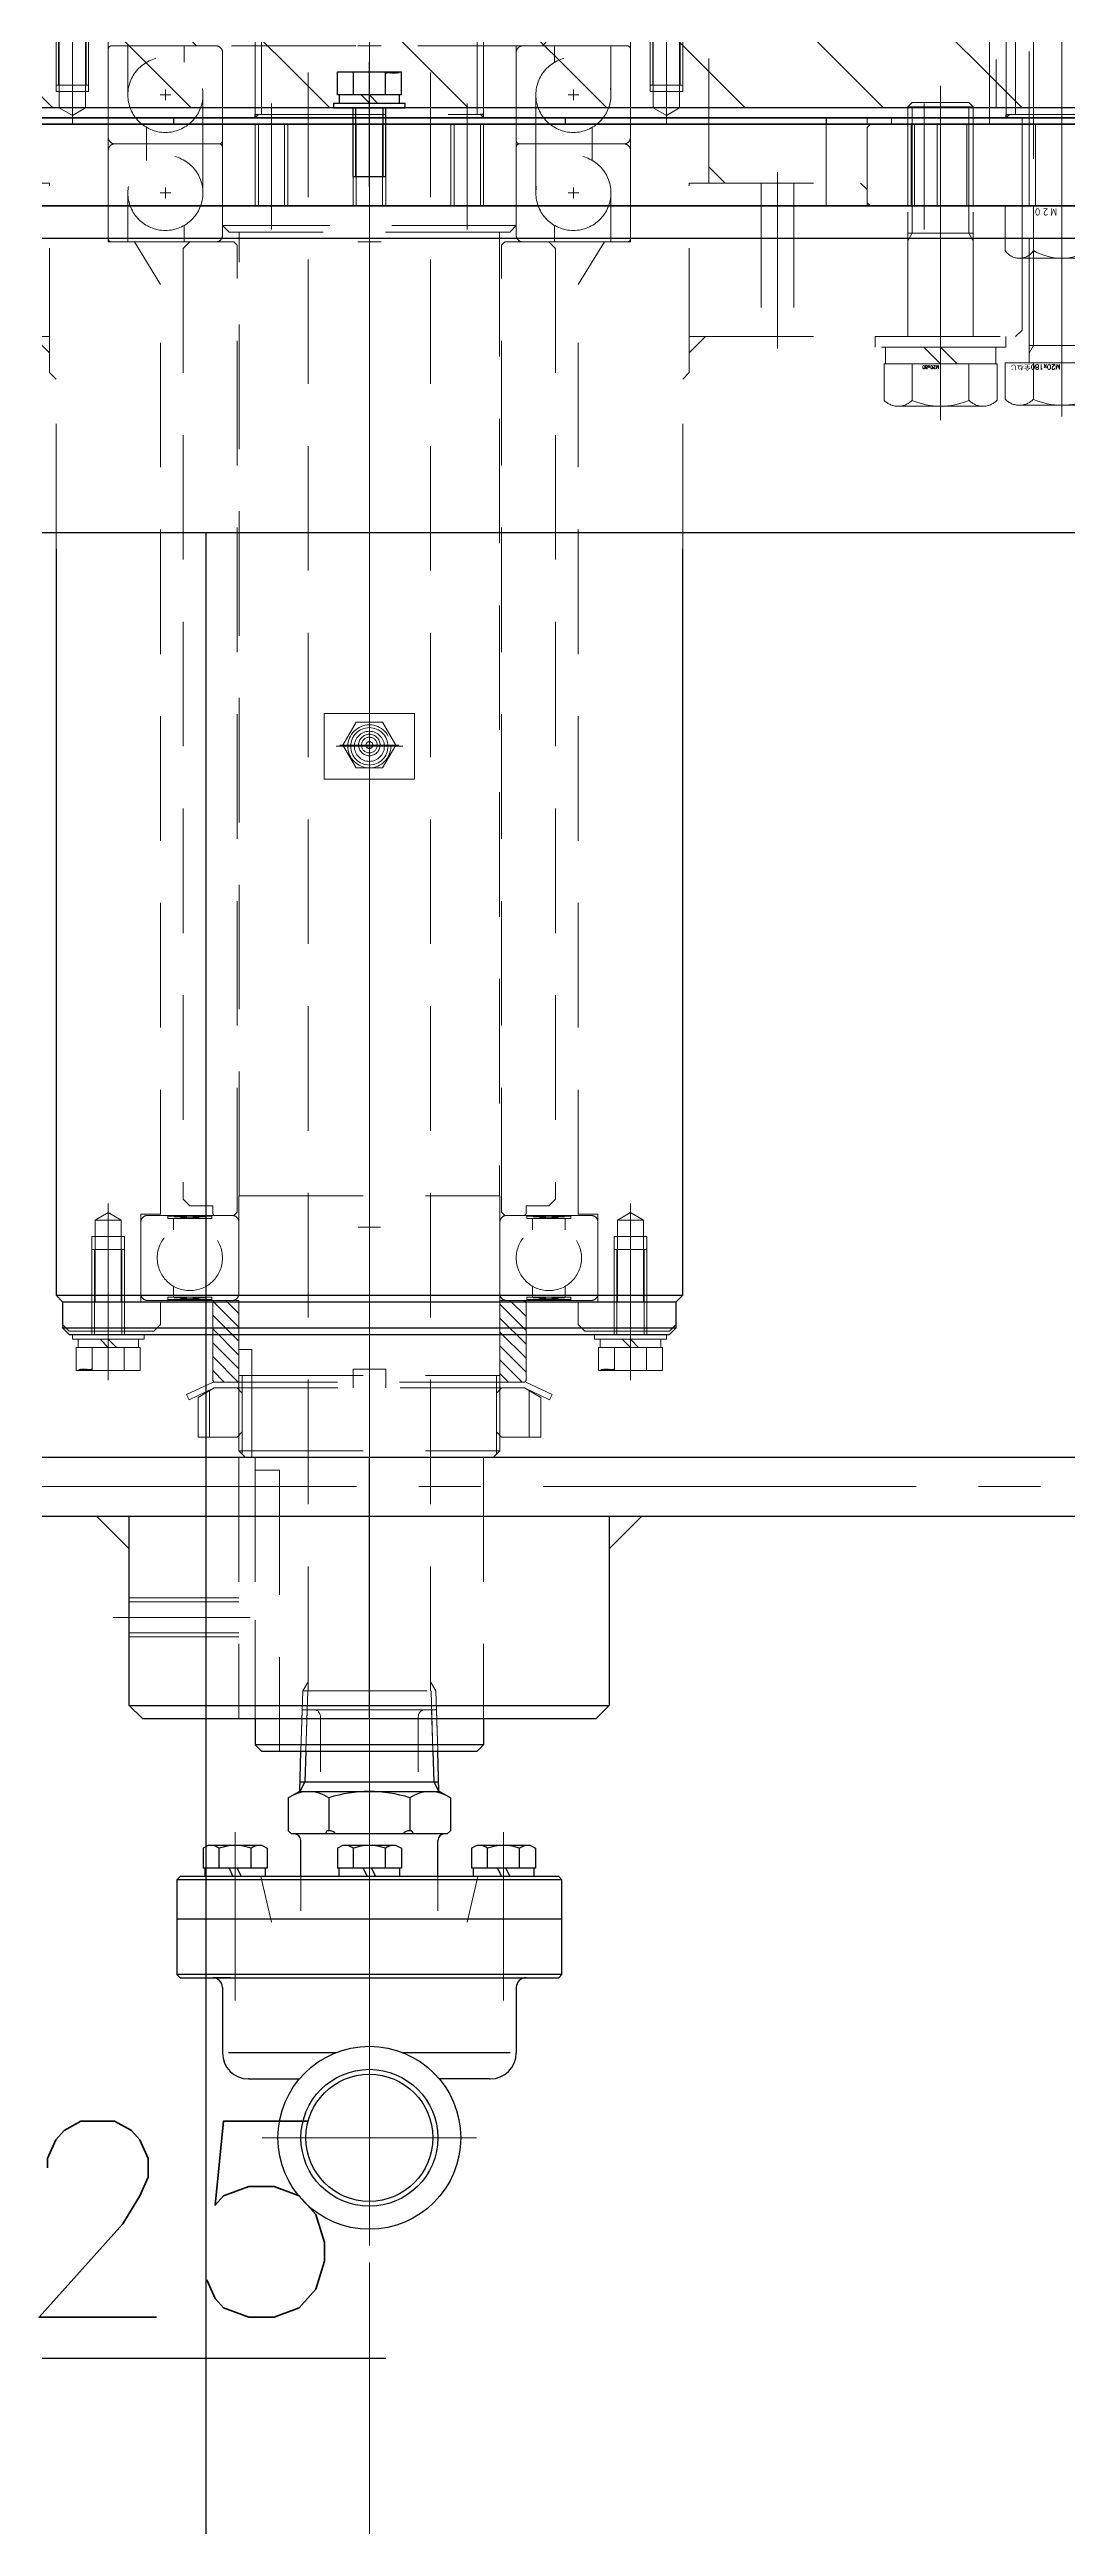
# Model space of a CAD drawing. Header units: millimetres. Extents: x -16130 to 36813, y -8099 to 27484.
# Drawn here: x 28512 to 28824, y 1598 to 2356 of the extents above; entities that cross this region are included whole.
import ezdxf

# ---------------------------------------------------------------- set-up
doc = ezdxf.new("R2010")
doc.units = ezdxf.units.MM
doc.header["$LTSCALE"] = 6
doc.header["$PDMODE"] = 99
doc.header["$PDSIZE"] = 1
for name, pattern in [('CENTER2', [28.575, 19.05, -3.175, 3.175, -3.175]), ('HIDDEN', [9.525, 6.35, -3.175]), ('PHANTOM2', [31.75, 15.875, -3.175, 3.175, -3.175, 3.175, -3.175])]:
    doc.linetypes.add(name, pattern=pattern)
for name, color, linetype, lineweight in [('04_HIDDEN', 2, 'HIDDEN', 13), ('05_CENTER', 4, 'CENTER2', 13), ('06_PHANTOM', 2, 'PHANTOM2', 13)]:
    doc.layers.add(name, color=color, linetype=linetype, lineweight=lineweight)
doc.layers.add('10_DRAFT', color=8, linetype='Continuous', lineweight=0, plot=False)
doc.styles.add('KANJI0', font='txt.shx', dxfattribs={"width": 0.9, "height": 30, "bigfont": 'bigfont'})
doc.styles.add('KSS_TXT', font='txt.shx', dxfattribs={"bigfont": 'extfont2.shx'})
doc.styles.add('KSS_TXT_L', font='txt.shx', dxfattribs={"height": 3, "bigfont": 'extfont2.shx'})
doc.dimstyles.new('KSS_DIM', dxfattribs={"dimtxt": 3, "dimasz": 2.5, "dimexe": 1.25, "dimexo": 0.625, "dimtad": 1, "dimdsep": 46, "dimtxsty": 'KSS_TXT', "dimblk": 'OPEN30', "dimcen": 0, "dimazin": 2, "dimtfac": 0.75, "dimtmove": 0, "dimatfit": 3, "dimldrblk": 'OPEN30', "dimfxl": 1, "dimtolj": 1, "dimarcsym": 0})

# ---------------------------------------------------------------- blocks, each defined once
blk = doc.blocks.new('A$C036E680E_1_1')
at = {"color": 0}
for p, q in [((600, -5), (-600, -5)), ((-50, -834), (-50, -95))]:
    blk.add_line(p, q, dxfattribs=at)
blk.add_lwpolyline([(-600, -95), (600, -95), (600, 5), (-600, 5)], close=True, dxfattribs=at)
at = {"layer": '05_CENTER'}
blk.add_line((0, 2633.05), (0, -973.82), dxfattribs=at)
blk = doc.blocks.new('A$C77635E53_1_1_1')
at = {"color": 0}
blk.add_lwpolyline([(5, -680), (5, 680), (-20, 680), (-20, -680)], close=True, dxfattribs=at)
at = {"layer": '04_HIDDEN'}
for p, q in [((5, 204.13), (-20, 204.13)), ((5, 202.13), (-20, 202.13)), ((5, 185), (-20, 185)), ((5, 183), (-20, 183)), ((-20, 167), (5, 167)), ((-20, 165), (5, 165)), ((-20, 153.5), (-19, 152.5)), ((-19, 152.5), (4, 152.5)), ((5, 153.5), (4, 152.5))]:
    blk.add_line(p, q, dxfattribs=at)
at = {"layer": '04_HIDDEN', "color": 252}
for p, q in [((-20, 175), (5, 175)), ((-20, 174), (5, 174)), ((-20, 166), (5, 166)), ((-20, 165), (5, 165)), ((-20, 140), (5, 140)), ((-20, 35), (5, 35)), ((-20, 34), (5, 34)), ((-20, 26), (5, 26)), ((-20, 25), (5, 25)), ((-20, -25), (5, -25)), ((-20, -26), (5, -26)), ((-20, -34), (5, -34)), ((-20, -35), (5, -35))]:
    blk.add_line(p, q, dxfattribs=at)
at = {"layer": '04_HIDDEN', "color": 9}
for p, q in [((-20, 5), (5, 5)), ((-20, 4), (5, 4)), ((-20, -4), (5, -4)), ((-20, -5), (5, -5))]:
    blk.add_line(p, q, dxfattribs=at)
at = {"layer": '05_CENTER'}
for p, q in [((-31.8, 212.13), (16.1, 212.13)), ((-31.8, 175), (16.1, 175))]:
    blk.add_line(p, q, dxfattribs=at)
at = {"layer": '05_CENTER', "color": 252}
for p, q in [((-26.4, 170), (12.23, 170)), ((-26.4, 30), (12.23, 30)), ((-26.4, -30), (12.23, -30))]:
    blk.add_line(p, q, dxfattribs=at)
at = {"layer": '05_CENTER', "color": 9}
blk.add_line((-26.4, 0), (12.23, 0), dxfattribs=at)
at = {"layer": '10_DRAFT'}
for p, q in [((5, 200), (-20, 200)), ((-20, 0), (5, 0))]:
    blk.add_line(p, q, dxfattribs=at)
blk = doc.blocks.new('A$C3EB06615_1_1')
h = blk.add_hatch()
h.set_pattern_fill('_USER', color=3, scale=30, angle=225, pattern_type=0)
h.set_pattern_definition([(225, (2335.178, -12804.288), (21.213203, -21.213203), [])])
h.paths.add_polyline_path([(-3, 603), (-75, 603), (-75, -603), (-3, -603)])
at = {"color": 0}
blk.add_lwpolyline([(-3, 655), (-3, -655), (0, -655), (0, 655)], close=True, dxfattribs=at)
at = {"color": 3}
for points in [[(-1, 195.13), (-1, 196.13), (-1, 196.13), (0, 195.13)], [(-1, 35), (-1, 34), (-1, 34), (0, 35)], [(-1, -35), (-1, -34), (-1, -34), (0, -35)]]:
    blk.add_lwpolyline(points, close=True, dxfattribs=at)
at = {"layer": '04_HIDDEN'}
for p, q in [((-1, 226.33), (-1, 197.93)), ((-75, 192), (-3, 192)), ((-3, 190), (-75, 190))]:
    blk.add_line(p, q, dxfattribs=at)
at = {"layer": '04_HIDDEN', "color": 254}
blk.add_line((-1, -33), (-1, 33), dxfattribs=at)
at = {"layer": '04_HIDDEN'}
blk.add_lwpolyline([(-83, 195.13), (-83, 197.93), (-1, 197.93), (-1, 195.13)], close=True, dxfattribs=at)
at = {"layer": '04_HIDDEN', "color": 254}
for points in [[(-83, 35), (-83, 33), (-1, 33), (-1, 35)], [(-83, -35), (-83, -33), (-1, -33), (-1, -35)]]:
    blk.add_lwpolyline(points, close=True, dxfattribs=at)
at = {"layer": '05_CENTER'}
blk.add_line((-8.81, 0), (5.89, 0), dxfattribs=at)
at = {"layer": '06_PHANTOM'}
blk.add_line((0, 190), (-3, 190), dxfattribs=at)
at = {"layer": '10_DRAFT'}
for p, q in [((-83, 212.13), (0, 212.13)), ((-83, 0), (0, 0)), ((-80, 0), (0, 0))]:
    blk.add_line(p, q, dxfattribs=at)
blk = doc.blocks.new('A$C5A4A6E18_1_1')
at = {"color": 252}
for p, q in [((-2, 140), (0, 140)), ((-2, 60), (0, 60)), ((-2, -60), (0, -60))]:
    blk.add_line(p, q, dxfattribs=at)
at = {"color": 0}
blk.add_lwpolyline([(0, -680), (0, 680), (-2, 680), (-2, -680)], close=True, dxfattribs=at)
at = {"layer": '04_HIDDEN'}
for p, q in [((-2, 190), (0, 190)), ((-2, 160), (0, 160)), ((-2, 152.5), (0, 152.5))]:
    blk.add_line(p, q, dxfattribs=at)
at = {"layer": '05_CENTER'}
blk.add_line((-5.6, 175), (3.61, 175), dxfattribs=at)
at = {"layer": '10_DRAFT'}
for p, q in [((-2, 200), (0, 200)), ((-2, 0), (0, 0))]:
    blk.add_line(p, q, dxfattribs=at)
blk = doc.blocks.new('A$C0CC8275E_1_1')
at = {"color": 0, "linetype": 'CENTER2'}
blk.add_line((0, 16.42), (0, -185.12), dxfattribs=at)
at = {"color": 0}
for p, q in [((-17.3, 11.2), (-17.3, 0)), ((13, 13), (-13, 13)), ((-8.7, 0), (-8.7, 11.2)), ((8.7, 0), (8.7, 11.2)), ((17.3, 0), (17.3, 11.2)), ((17.3, 0), (-17.3, 0)), ((-10, 0), (-10, -178.65)), ((10, 0), (10, -178.65)), ((-8.65, -5.32), (-10, -2.98)), ((10, -5.32), (-10, -5.32)), ((-8.65, -5.32), (-8.65, -180)), ((8.65, -5.32), (10, -2.98)), ((8.65, -5.32), (8.65, -180)), ((-10, -178.65), (-8.65, -180)), ((10, -178.65), (-10, -178.65)), ((8.65, -180), (-8.65, -180)), ((8.65, -180), (10, -178.65))]:
    blk.add_line(p, q, dxfattribs=at)
for centre, radius, start, end in [((-13, 7), 6, 44.6, 135.4), ((0, -8.9), 21.9, 66.6, 113.4), ((13, 7), 6, 44.6, 135.4)]:
    blk.add_arc(centre, radius, start, end, dxfattribs=at)
at = {"layer": '10_DRAFT', "style": 'KSS_TXT'}
blk.add_text('M20x180全ねじ', height=1.5, dxfattribs=at).set_placement((0.41, 0.54))
blk = doc.blocks.new('M20Nu_1_1')
at = {"color": 0}
for p, q in [((-12.97, 16), (12.97, 16)), ((-17.3, 0), (-17.3, 13.68)), ((-8.65, 13.68), (-8.65, 0)), ((8.65, 0), (8.65, 13.68)), ((17.3, 13.68), (17.3, 0)), ((-17.3, 0), (17.3, 0))]:
    blk.add_line(p, q, dxfattribs=at)
at = {"color": 0, "linetype": 'CENTER2'}
blk.add_line((0, 0), (0, 16), dxfattribs=at)
at = {"color": 0}
for centre, radius, start, end in [((-12.97, 10.81), 5.19, 33.626, 146.374), ((0, -1.3), 17.3, 60, 120), ((12.97, 10.81), 5.19, 33.626, 146.374)]:
    blk.add_arc(centre, radius, start, end, dxfattribs=at)
at = {"layer": '10_DRAFT', "style": 'KANJI0', "width": 0.82}
blk.add_text('Ｍ２０', height=2.143, dxfattribs=at).set_placement((1.26, 0.52))
blk = doc.blocks.new('A$C7AFA21F4_1_1_1_1')
at = {"color": 0}
for p, q in [((-9.81, 11), (9.81, 11)), ((-9.81, 4), (-9.81, 11)), ((-4.91, 4), (-4.91, 11)), ((4.91, 4), (4.91, 11)), ((9.81, 4), (9.81, 11)), ((-11, 1.5), (11, 1.5)), ((-11, 1.5), (-11, 0)), ((-11, 0), (11, 0)), ((9.81, 4), (-9.81, 4)), ((-9.25, 4), (-9.25, 1.5)), ((0, 1.5), (-2.5, 4)), ((0, 4), (2.5, 1.5)), ((9.25, 1.5), (9.25, 4)), ((11, 0), (11, 1.5))]:
    blk.add_line(p, q, dxfattribs=at)
at = {"color": 0, "linetype": 'CENTER2'}
blk.add_line((0, -24), (0, 14), dxfattribs=at)
at = {"color": 0, "linetype": 'HIDDEN'}
for p, q in [((-5, -21), (-5, 0)), ((-4.19, -21), (-4.19, 0)), ((4.19, -21), (4.19, 0)), ((5, -21), (5, 0)), ((-5, -21), (5, -21))]:
    blk.add_line(p, q, dxfattribs=at)
at = {"layer": '10_DRAFT', "style": 'KSS_TXT_L'}
blk.add_text('BT-M10x25L,SW,PW', height=0.3, dxfattribs=at).set_placement((5.1, 10.66))
blk = doc.blocks.new('A$C110E0945_1_1')
at = {"rotation": 270}
for name, p in [('A$C3EB06615_1_1', (650, 32)), ('A$C77635E53_1_1_1', (650, 10)), ('A$C5A4A6E18_1_1', (650, 30))]:
    blk.add_blockref(name, p, dxfattribs=at)
blk.add_blockref('A$C7AFA21F4_1_1_1_1', (650, 35))
at = {"layer": '04_HIDDEN', "rotation": 180}
for name, p in [('A$C0CC8275E_1_1', (862.13, -43)), ('M20Nu_1_1', (862.13, 5))]:
    blk.add_blockref(name, p, dxfattribs=at)
blk = doc.blocks.new('A$C7E374867_2_1_1')
at = {"color": 0}
for p, q in [((-9.81, 11), (9.81, 11)), ((-9.81, 4), (-9.81, 11)), ((-4.91, 4), (-4.91, 11)), ((4.91, 4), (4.91, 11)), ((9.81, 4), (9.81, 11)), ((-11, 1.5), (11, 1.5)), ((-11, 1.5), (-11, 0)), ((-11, 0), (11, 0)), ((9.81, 4), (-9.81, 4)), ((-9.25, 4), (-9.25, 1.5)), ((0, 1.5), (-2.5, 4)), ((0, 4), (2.5, 1.5)), ((9.25, 1.5), (9.25, 4)), ((11, 0), (11, 1.5))]:
    blk.add_line(p, q, dxfattribs=at)
at = {"color": 0, "linetype": 'CENTER2'}
blk.add_line((0, -29), (0, 14), dxfattribs=at)
at = {"color": 0, "linetype": 'HIDDEN'}
for p, q in [((-5, -26), (-5, 0)), ((-4.19, -26), (-4.19, 0)), ((4.19, -26), (4.19, 0)), ((5, -26), (5, 0)), ((-5, -26), (5, -26))]:
    blk.add_line(p, q, dxfattribs=at)
at = {"layer": '10_DRAFT', "style": 'KSS_TXT_L'}
blk.add_text('BT-M10x30L,SW,PW', height=0.3, dxfattribs=at).set_placement((5.05, 10.66))
blk = doc.blocks.new('7018a_1_1')
at = {"color": 0}
for p, q in [((5.04, 68.25), (0, 68.25)), ((15, 74), (30, 74)), ((24.96, 56.75), (30, 56.75)), ((15, 51), (0, 51)), ((15, -51), (0, -51)), ((24.96, -56.75), (30, -56.75)), ((5.04, -68.25), (0, -68.25)), ((15, -74), (30, -74))]:
    blk.add_line(p, q, dxfattribs=at)
for points in [[(2, 80), (29, 80, -0.414214), (30, 79), (30, 47, -0.414214), (28, 45), (1, 45, -0.414214), (0, 46), (0, 78, -0.414214)], [(2, -80), (29, -80, 0.414214), (30, -79), (30, -47, 0.414214), (28, -45), (1, -45, 0.414214), (0, -46), (0, -78, 0.414214)]]:
    blk.add_lwpolyline(points, format="xyb", close=True, dxfattribs=at)
for centre in [(15, 62.5), (15, -62.5)]:
    blk.add_circle(centre, 11.5, dxfattribs=at)
at = {"layer": '10_DRAFT'}
for p, q in [((16.64, 62.5), (13.36, 62.5)), ((15, 60.86), (15, 64.14)), ((0, 0), (30, 0)), ((16.64, -62.5), (13.36, -62.5)), ((15, -60.86), (15, -64.14))]:
    blk.add_line(p, q, dxfattribs=at)
blk = doc.blocks.new('A$C12A12AF7_1_1')
at = {"color": 4, "xscale": -1}
blk.add_blockref('7018a_1_1', (30, 0), dxfattribs=at)
at = {"color": 4}
blk.add_blockref('7018a_1_1', (30, 0), dxfattribs=at)
blk = doc.blocks.new('A$C3D81658F_1_1_1_1')
at = {"color": 0}
for p, q in [((-9.81, 11), (9.81, 11)), ((-9.81, 4), (-9.81, 11)), ((-4.91, 4), (-4.91, 11)), ((4.91, 4), (4.91, 11)), ((9.81, 4), (9.81, 11)), ((-11, 1.5), (11, 1.5)), ((-11, 1.5), (-11, 0)), ((-11, 0), (11, 0)), ((9.81, 4), (-9.81, 4)), ((-9.25, 4), (-9.25, 1.5)), ((0, 1.5), (-2.5, 4)), ((0, 4), (2.5, 1.5)), ((9.25, 1.5), (9.25, 4)), ((11, 0), (11, 1.5))]:
    blk.add_line(p, q, dxfattribs=at)
at = {"color": 0, "linetype": 'CENTER2'}
blk.add_line((0, -39), (0, 14), dxfattribs=at)
at = {"color": 0, "linetype": 'HIDDEN'}
for p, q in [((-5, -36), (-5, 0)), ((5, -36), (5, 0)), ((-5, -4), (5, -4)), ((-4.19, -36), (-4.19, -4)), ((4.19, -36), (4.19, -4)), ((-5, -36), (5, -36))]:
    blk.add_line(p, q, dxfattribs=at)
at = {"layer": '10_DRAFT', "style": 'KSS_TXT_L'}
blk.add_text('BT-M10x40L,SW,PW', height=0.3, dxfattribs=at).set_placement((5.14, 10.66))
blk = doc.blocks.new('A$C71222655_1_1')
at = {"color": 0}
for points in [[(-64, 0), (-94, 0), (-94, -7), (-92, -9), (-66, -9), (-64, -7)], [(64, 0), (94, 0), (94, -7), (92, -9), (66, -9), (64, -7)]]:
    blk.add_lwpolyline(points, close=True, dxfattribs=at)
at = {"layer": '05_CENTER'}
for p, q in [((-80, 2.64), (-80, -11.82)), ((80, 2.64), (80, -11.82))]:
    blk.add_line(p, q, dxfattribs=at)
at = {"layer": '10_DRAFT'}
blk.add_line((0, 0), (0, -9), dxfattribs=at)
blk = doc.blocks.new('A$C68BE44D0_1_1')
h = blk.add_hatch()
h.set_pattern_fill('_USER', color=3, scale=3, angle=135, pattern_type=0)
h.set_pattern_definition([(135, (-393.7238, 3262.0248), (-2.1213203, -2.1213203), [])])
h.paths.add_polyline_path([(-40, 0), (-47.5, 0), (-48, -0.5), (-48, -24.5), (-47.5, -25), (-40, -25)])
h = blk.add_hatch()
h.set_pattern_fill('_USER', color=3, scale=3, angle=135, pattern_type=0)
h.set_pattern_definition([(135, (-421.2238, 3262.0248), (-2.1213203, -2.1213203), [])])
h.paths.add_polyline_path([(48, -0.5), (47.5, 0), (40, 0), (40, -25), (47.5, -25), (48, -24.5)])
at = {"color": 0}
for points in [[(-40, 0), (-47.5, 0), (-48, -0.5), (-48, -24.5), (-47.5, -25), (-40, -25)], [(40, 0), (47.5, 0), (48, -0.5), (48, -24.5), (47.5, -25), (40, -25)]]:
    blk.add_lwpolyline(points, close=True, dxfattribs=at)
at = {"layer": '10_DRAFT'}
blk.add_line((0, 0), (0, -25), dxfattribs=at)
blk = doc.blocks.new('AN16b_1_1')
at = {"color": 0}
for p, q in [((-2.89, 52.5), (-15, 52.5)), ((-15, 52.5), (-15, 40.5)), ((-0.87, 49), (-15, 49)), ((0, 47.5), (-2.89, 52.5)), ((0, 40.5), (0, 47.5)), ((-15, 40.5), (-13.42, 38.92)), ((-14.5, 40), (-0.5, 40)), ((-13.42, 38.92), (-1.58, 38.92)), ((0, 40.5), (-1.58, 38.92)), ((-15, -40.5), (-13.42, -38.92)), ((-15, -52.5), (-15, -40.5)), ((-14.5, -40), (-0.5, -40)), ((-13.42, -38.92), (-1.58, -38.92)), ((0, -40.5), (-1.58, -38.92)), ((0, -40.5), (0, -47.5)), ((-0.87, -49), (-15, -49)), ((-2.89, -52.5), (-15, -52.5)), ((0, -47.5), (-2.89, -52.5))]:
    blk.add_line(p, q, dxfattribs=at)
at = {"layer": '10_DRAFT'}
blk.add_line((-15, 0), (0, 0), dxfattribs=at)
blk = doc.blocks.new('AW16c_1_1')
at = {"color": 0}
for p, q in [((-56, -3.78), (-47.9, 0)), ((-47.9, 0), (47.9, 0)), ((-40, 0), (-40, -1.8)), ((-5, 4), (5, 4)), ((-5, 0), (-5, 4)), ((5, 0), (5, 4)), ((40, 0), (40, -1.8)), ((56, -3.78), (47.9, 0)), ((-55.24, -5.41), (-56, -3.78)), ((-55.24, -5.41), (-47.5, -1.8)), ((47.5, -1.8), (-47.5, -1.8)), ((55.24, -5.41), (47.5, -1.8)), ((55.24, -5.41), (56, -3.78))]:
    blk.add_line(p, q, dxfattribs=at)
at = {"layer": '04_HIDDEN', "color": 0}
for p, q in [((-5, -1.8), (-5, 0)), ((5, -1.8), (5, 0))]:
    blk.add_line(p, q, dxfattribs=at)
at = {"layer": '10_DRAFT'}
blk.add_line((0, 0), (0, -1.8), dxfattribs=at)
blk = doc.blocks.new('6216ZZa_1_1')
at = {"color": 0}
for p, q in [((-26, 61.76), (-26, 48.24)), ((-25.03, 61.76), (-26, 61.76)), ((-25.76, 61.76), (-25.76, 48.24)), ((-25.03, 61.76), (-25.76, 48.24)), ((-25.76, 61.76), (-25.03, 48.24)), ((-25.03, 61.76), (-25.03, 48.24)), ((-0.97, 61.76), (0, 61.76)), ((-0.97, 61.76), (-0.97, 48.24)), ((-0.97, 61.76), (-0.24, 48.24)), ((-0.24, 61.76), (-0.97, 48.24)), ((-0.24, 61.76), (-0.24, 48.24)), ((0, 61.76), (0, 48.24)), ((-21.66, 60), (-25.03, 60)), ((-4.34, 60), (-0.97, 60)), ((-25.03, 48.24), (-26, 48.24)), ((-21.66, 50), (-25.03, 50)), ((-4.34, 50), (-0.97, 50)), ((-0.97, 48.24), (0, 48.24)), ((-26, -61.76), (-26, -48.24)), ((-25.03, -48.24), (-26, -48.24)), ((-25.76, -61.76), (-25.76, -48.24)), ((-25.03, -61.76), (-25.76, -48.24)), ((-25.76, -61.76), (-25.03, -48.24)), ((-25.03, -61.76), (-25.03, -48.24)), ((-21.66, -50), (-25.03, -50)), ((-4.34, -50), (-0.97, -50)), ((-0.97, -61.76), (-0.97, -48.24)), ((-0.97, -61.76), (-0.24, -48.24)), ((-0.24, -61.76), (-0.97, -48.24)), ((-0.97, -48.24), (0, -48.24)), ((-0.24, -61.76), (-0.24, -48.24)), ((0, -61.76), (0, -48.24)), ((-21.66, -60), (-25.03, -60)), ((-4.34, -60), (-0.97, -60)), ((-25.03, -61.76), (-26, -61.76)), ((-0.97, -61.76), (0, -61.76))]:
    blk.add_line(p, q, dxfattribs=at)
for points in [[(-2, 40), (-24, 40, -0.414214), (-26, 42), (-26, 68, -0.414214), (-24, 70), (-2, 70, -0.414214), (0, 68), (0, 42, -0.414214)], [(-2, -40), (-24, -40, 0.414214), (-26, -42), (-26, -68, 0.414214), (-24, -70), (-2, -70, 0.414214), (0, -68), (0, -42, 0.414214)]]:
    blk.add_lwpolyline(points, format="xyb", close=True, dxfattribs=at)
for centre in [(-13, 55), (-13, -55)]:
    blk.add_circle(centre, 10, dxfattribs=at)
at = {"layer": '10_DRAFT'}
blk.add_line((0, 0), (-26, 0), dxfattribs=at)
blk = doc.blocks.new('A$C3DAA46B3_1_1')
at = {"color": 0}
for points in [[(-48, 0.5), (-47.5, 0), (-41.5, 0), (-40.5, 1), (-40.5, 297), (-41.5, 298), (-55, 298), (-57, 296), (-57, 5), (-55, 3), (-48, 3), (-48, 0.5)], [(48, 0.5), (47.5, 0), (41.5, 0), (40.5, 1), (40.5, 297), (41.5, 298), (55, 298), (57, 296), (57, 5), (55, 3), (48, 3), (48, 0.5)]]:
    blk.add_lwpolyline(points, dxfattribs=at)
at = {"layer": '10_DRAFT'}
blk.add_line((0, 298), (0, 0), dxfattribs=at)
blk = doc.blocks.new('A$C73885433_1_1')
for p, q in [((57, 150), (57, -150)), ((93, 50), (93, -50))]:
    blk.add_line(p, q)
at = {"color": 0}
for p, q in [((32, 75), (30, 73)), ((30, -73), (30, 73)), ((32, 75), (55, 75)), ((32, -75), (32, 75)), ((0, 53), (2, 55)), ((2, 55), (2, -55)), ((2, 55), (30, 55)), ((0, -53), (0, 53)), ((93, 50), (85, 50)), ((95, 48), (93, 50)), ((95, 48), (95, -48)), ((-432, 38), (-430, 40)), ((-432, -38), (-432, 38)), ((-407, 38.92), (-431.08, 38.92)), ((-430, 40), (-352, 40)), ((-430, 40), (-430, -40)), ((-407, 40), (-407, -40)), ((-352, 40), (-352, -40)), ((-352, 39.9), (-57, 39.9)), ((-57, 43), (-55, 45)), ((-57, -43), (-57, 43)), ((-55, 45), (0, 45)), ((-55, -45), (-55, 45)), ((106, 40), (95, 40)), ((106, 40), (106, -40)), ((108, 38), (106, 40)), ((108, -38), (108, 38)), ((-522, 33), (-520, 35)), ((-522, -33), (-522, 33)), ((-520, 35), (-432, 35)), ((-520, 35), (-520, -35)), ((-520, -35), (-522, -33)), ((-432, -35), (-520, -35)), ((-430, -40), (-432, -38)), ((-407, -38.92), (-431.08, -38.92)), ((-352, -40), (-430, -40)), ((-57, -39.9), (-352, -39.9)), ((-57, -43), (-55, -45)), ((0, -45), (-55, -45)), ((95, -40), (106, -40)), ((106, -40), (108, -38)), ((2, -55), (0, -53)), ((93, -50), (85, -50)), ((95, -48), (93, -50)), ((2, -55), (30, -55)), ((32, -75), (30, -73)), ((32, -75), (55, -75))]:
    blk.add_line(p, q, dxfattribs=at)
blk.add_lwpolyline([(85, -150), (85, -150), (57, -150), (55, -148), (55, 148), (57, 150), (85, 150), (85, -150)], dxfattribs=at)
at = {"color": 3}
for points in [[(55, 75), (55, 80), (50, 75), (50, 75)], [(85, 50), (85, 55), (90, 50), (90, 50)], [(85, -50), (85, -55), (90, -50), (90, -50)], [(55, -75), (55, -80), (50, -75), (50, -75)]]:
    blk.add_lwpolyline(points, close=True, dxfattribs=at)
at = {"layer": '04_HIDDEN'}
for p, q in [((80.4, -110), (80.4, 110)), ((80.4, 110), (85, 110)), ((85, 102.5), (80.4, 102.5)), ((85, 50), (55, 50)), ((-399, 36), (-399, 40)), ((-436, 35), (-436, 27.5)), ((-432, 36), (-399, 36)), ((-436, 27.5), (-522, 27.5)), ((-522, 20.95), (-503.5, 20.38)), ((-522, 19.48), (-503.5, 18.9)), ((-503.5, 20.38), (-503.5, -20.38)), ((-503.5, 20.38), (-500.69, 18.75)), ((-503.5, 18.75), (106, 18.75)), ((106, 18.75), (108, 20.75)), ((106, -24.65), (106, 18.75)), ((-522, -19.48), (-503.5, -18.9)), ((-522, -20.96), (-503.5, -20.38)), ((-503.5, -18.75), (106, -18.75)), ((-503.5, -20.38), (-500.69, -18.75)), ((106, -18.75), (108, -20.75)), ((85, -50), (55, -50)), ((85, -102.5), (80.4, -102.5)), ((80.4, -110), (85, -110))]:
    blk.add_line(p, q, dxfattribs=at)
at = {"layer": '05_CENTER'}
for p, q in [((44.5, 125), (96.07, 125)), ((-530.06, 0), (113.51, 0)), ((44.5, -125), (96.07, -125))]:
    blk.add_line(p, q, dxfattribs=at)
blk = doc.blocks.new('GPA2b_1_1')
at = {"color": 0}
for p, q in [((-8.08, 0), (-4.04, 7)), ((-4.04, -7), (-8.08, 0)), ((4.04, 7), (-4.04, 7)), ((8.08, 0), (4.04, 7)), ((8.08, 0), (4.04, -7)), ((4.04, -7), (-4.04, -7))]:
    blk.add_line(p, q, dxfattribs=at)
for radius in [3.3, 2.4, 1.05]:
    blk.add_circle((0, 0), radius, dxfattribs=at)
at = {"layer": '05_CENTER', "color": 0}
for p, q in [((0, 9.08), (0, -9.08)), ((9.08, 0), (-9.08, 0))]:
    blk.add_line(p, q, dxfattribs=at)
blk = doc.blocks.new('A$C56F6731E_1_1')
at = {"color": 0}
for p, q in [((-95, 198), (-93, 200)), ((-95, 98), (-95, 198)), ((-93, 200), (-55, 200)), ((-55, 200), (-55, 152.5)), ((-50, 152.5), (-55, 152.5)), ((-50, 152.5), (-48, 150.5)), ((-48, 98), (-48, 150.5)), ((-48, 130), (-95, 130)), ((-48, 120), (-95, 120)), ((-48, 104), (0, 104)), ((0, 82), (0, 104)), ((-390.4, 94), (-388.4, 96)), ((-390.4, 94), (-390.4, 70)), ((-388.4, 96), (-108, 96)), ((-108, 96), (-106, 98)), ((-106, 98), (-48, 98)), ((-2, 80), (-66, 80)), ((-66, 80), (-66, 72)), ((0, 82), (-2, 80)), ((-390.4, 70), (-363.6, 70)), ((-363.6, 64), (-363.6, 70)), ((-79, 64), (-66, 72)), ((-363.6, 64), (-79, 64)), ((-363.6, -64), (-363.6, -70)), ((-363.6, -64), (-79, -64)), ((-79, -64), (-66, -72)), ((-390.4, -94), (-390.4, -70)), ((-390.4, -70), (-363.6, -70)), ((-66, -80), (-66, -72)), ((-2, -80), (-66, -80)), ((0, -82), (-2, -80)), ((0, -82), (0, -104)), ((-390.4, -94), (-388.4, -96)), ((-388.4, -96), (-108, -96)), ((-108, -96), (-106, -98)), ((-106, -98), (-48, -98)), ((-95, -98), (-95, -198)), ((-48, -98), (-48, -150.5)), ((-48, -104), (0, -104)), ((-48, -120), (-95, -120)), ((-48, -130), (-95, -130)), ((-50, -152.5), (-48, -150.5)), ((-55, -200), (-55, -152.5)), ((-50, -152.5), (-55, -152.5)), ((-95, -198), (-93, -200)), ((-93, -200), (-55, -200))]:
    blk.add_line(p, q, dxfattribs=at)
at = {"color": 3}
for points in [[(-48, 104), (-48, 109), (-43, 104), (-43, 104)], [(-95, 98), (-95, 103), (-100, 98), (-100, 98)], [(-95, -98), (-95, -103), (-100, -98), (-100, -98)], [(-48, -104), (-48, -109), (-43, -104), (-43, -104)]]:
    blk.add_lwpolyline(points, close=True, dxfattribs=at)
for points in [[(-95, 98), (-95, 100.5), (-95, 100.5), (-95, 98)], [(-95, -98), (-95, -100.5), (-95, -100.5), (-95, -98)]]:
    blk.add_lwpolyline(points, close=True)
at = {"layer": '04_HIDDEN'}
for p, q in [((-25, 95), (-27.31, 91)), ((-27.31, 91), (-25, 87)), ((0, 95), (-25, 95)), ((-25, 87), (-25, 95)), ((0, 96), (-20, 96)), ((-20, 86), (-20, 96)), ((-390.4, 85), (-370.4, 85)), ((-390.4, 84), (-365.4, 84)), ((-370.4, 85), (-370.4, 75)), ((-365.4, 84), (-365.4, 76)), ((-363.09, 80), (-365.4, 84)), ((0, 87), (-25, 87)), ((0, 86), (-20, 86)), ((-390.4, 76), (-365.4, 76)), ((-365.4, 76), (-363.09, 80)), ((-390.4, 75), (-370.4, 75)), ((-390.4, -75), (-370.4, -75)), ((-370.4, -85), (-370.4, -75)), ((-390.4, -76), (-365.4, -76)), ((-365.4, -76), (-363.09, -80)), ((-365.4, -84), (-365.4, -76)), ((-363.09, -80), (-365.4, -84)), ((-390.4, -84), (-365.4, -84)), ((-390.4, -85), (-370.4, -85)), ((-27.31, -91), (-25, -87)), ((0, -87), (-25, -87)), ((-25, -87), (-25, -95)), ((0, -86), (-20, -86)), ((-20, -86), (-20, -96)), ((-25, -95), (-27.31, -91)), ((0, -95), (-25, -95)), ((0, -96), (-20, -96))]:
    blk.add_line(p, q, dxfattribs=at)
blk.add_lwpolyline([(-230.4, 13.82), (-210.4, 13.82), (-210.4, -13.82), (-230.4, -13.82)], close=True, dxfattribs=at)
for radius in [6.58, 5.72, 4.6]:
    blk.add_circle((-220.4, 0), radius, dxfattribs=at)
at = {"layer": '05_CENTER'}
for p, q in [((-104.36, 175), (-45.53, 175)), ((-98.62, 125), (-44.62, 125)), ((3.39, 91), (-30.1, 91)), ((-394.84, 80), (-360.3, 80)), ((-220.4, -10.22), (-220.4, 10.22)), ((-210.18, 0), (-230.62, 0)), ((-394.84, -80), (-360.3, -80)), ((3.39, -91), (-30.1, -91)), ((-98.62, -125), (-44.62, -125)), ((-104.36, -175), (-45.53, -175))]:
    blk.add_line(p, q, dxfattribs=at)
at = {"layer": '10_DRAFT'}
for p, q in [((0, 0), (-390.4, 0)), ((-367.6, 3.44), (-367.6, -3.44)), ((-66, 3.57), (-66, -3.57)), ((-55, 3.57), (-55, -3.57)), ((-6, 3.57), (-6, -3.57))]:
    blk.add_line(p, q, dxfattribs=at)
blk = doc.blocks.new('A$C00F631C8_1_1')
at = {"color": 0, "linetype": 'CENTER2'}
blk.add_line((0, 25.57), (0, -75.7), dxfattribs=at)
at = {"color": 0}
for p, q in [((-17.3, 19.5), (-17.3, 8.3)), ((13, 21.3), (-13, 21.3)), ((-8.7, 8.3), (-8.7, 19.5)), ((8.7, 8.3), (8.7, 19.5)), ((17.3, 8.3), (17.3, 19.5)), ((17.3, 8.3), (-17.3, 8.3)), ((-16.9, 8.3), (-16.9, 3.2)), ((-5.1, 8.3), (0, 3.2)), ((0, 8.3), (5.1, 3.2)), ((16.9, 8.3), (16.9, 3.2)), ((-10, 0), (-10, -70.35)), ((10, 0), (10, -70.35)), ((-8.65, -31.7), (-10, -29.36)), ((8.65, -31.7), (10, -29.36)), ((10, -31.7), (-10, -31.7)), ((-8.65, -31.7), (-8.65, -71.7)), ((8.65, -31.7), (8.65, -71.7)), ((-10, -70.35), (-8.65, -71.7)), ((10, -70.35), (-10, -70.35)), ((8.65, -71.7), (-8.65, -71.7)), ((8.65, -71.7), (10, -70.35))]:
    blk.add_line(p, q, dxfattribs=at)
blk.add_lwpolyline([(-20, 3.2), (20, 3.2), (20, 0), (-20, 0)], close=True, dxfattribs=at)
for centre, radius, start, end in [((-13, 15.3), 6, 44.6, 135.4), ((0, -0.6), 21.9, 66.6, 113.4), ((13, 15.3), 6, 44.6, 135.4)]:
    blk.add_arc(centre, radius, start, end, dxfattribs=at)
at = {"layer": '10_DRAFT', "style": 'KSS_TXT'}
blk.add_text('M20x80', height=1, dxfattribs=at).set_placement((0.41, 8.83))
blk = doc.blocks.new('A$C47DD0DB7_1_1')
for name, p, rotation in [('A$C73885433_1_1', (0, -85), 90), ('A$C56F6731E_1_1', (0, -79), 90), ('A$C12A12AF7_1_1', (0, -85), 270), ('A$C00F631C8_1_1', (175, -174), 180), ('A$C7E374867_2_1_1', (-80, -479.4), 180), ('A$C7E374867_2_1_1', (80, -479.4), 180)]:
    blk.add_blockref(name, p, dxfattribs=dict(rotation=rotation))
for name, p in [('A$C3D81658F_1_1_1_1', (-91, -61)), ('A$C3D81658F_1_1_1_1', (91, -61)), ('A$C3DAA46B3_1_1', (0, -443)), ('A$C71222655_1_1', (0, -469.4)), ('A$C68BE44D0_1_1', (0, -469))]:
    blk.add_blockref(name, p)
at = {"color": 4}
for name, p in [('GPA2b_1_1', (0, -299)), ('AW16c_1_1', (0, -494))]:
    blk.add_blockref(name, p, dxfattribs=at)
for name, p, rotation in [('6216ZZa_1_1', (0, -469), 270), ('AN16b_1_1', (0, -495.8), 90)]:
    blk.add_blockref(name, p, dxfattribs=dict(at, rotation=rotation))
blk = doc.blocks.new('A$C7D087C01_1_1')
blk.add_blockref('A$C47DD0DB7_1_1', (-175, 139))
blk = doc.blocks.new('_Open30')
at = {"color": 0, "linetype": 'ByBlock', "lineweight": -2}
for p, q in [((-1, 0.268), (0, 0)), ((0, 0), (-1, -0.268)), ((0, 0), (-1, 0))]:
    blk.add_line(p, q, dxfattribs=at)
blk = doc.blocks.new('*D2434')
at = {"layer": '10_DRAFT', "color": 0, "lineweight": -2, "transparency": 16777216}
for p, q in [((28364.62, 1657.65), (28364.62, 1674.43)), ((28389.62, 1649.82), (28389.62, 1674.43)), ((28314.62, 1649.43), (28264.62, 1649.43)), ((28364.62, 1649.43), (28389.62, 1649.43)), ((28439.62, 1649.43), (28614.62, 1649.43))]:
    blk.add_line(p, q, dxfattribs=at)
at = {"layer": 'Defpoints', "color": 0, "transparency": 16777216}
for p in [(28364.62, 1645.15), (28389.62, 1649.43), (28389.62, 1637.32)]:
    blk.add_point(p, dxfattribs=at)
at = {"layer": '10_DRAFT', "color": 0, "lineweight": -2, "transparency": 16777216, "xscale": 50, "yscale": 50, "zscale": 50}
blk.add_blockref('_Open30', (28364.62, 1649.43), dxfattribs=at)
at = {"layer": '10_DRAFT', "color": 0, "lineweight": -2, "transparency": 16777216, "xscale": 50, "yscale": 50, "zscale": 50, "rotation": 180}
blk.add_blockref('_Open30', (28389.62, 1649.43), dxfattribs=at)
at = {"layer": '10_DRAFT', "color": 0, "transparency": 16777216, "insert": (28552.12, 1691.97), "char_height": 60, "attachment_point": 5, "style": 'KSS_TXT'}
blk.add_mtext('\\A1;25', dxfattribs=at)
blk = doc.blocks.new('PK-4 32Ab_1_1')
at = {"color": 0}
for p, q in [((-74.6, 59), (-75.6, 58)), ((-75.6, 58), (-75.6, -58)), ((-45.6, 59), (-74.6, 59)), ((-74.6, -59), (-74.6, 59)), ((-57.6, 59), (-57.6, -59)), ((-45.6, 59), (-44.6, 58)), ((-45.6, -59), (-45.6, 59)), ((-44.6, -58), (-44.6, 58)), ((-75.6, 42.5), (-75.6, 48)), ((-44.6, 50.34), (-42.1, 50.34)), ((-35.99, 50.94), (-42.1, 50.94)), ((-42.1, 31.34), (-42.1, 50.94)), ((-42.1, 46.04), (-35.99, 46.04)), ((-35.1, 49.39), (-35.99, 50.94)), ((-35.1, 32.89), (-35.1, 49.39)), ((-78.6, 45), (-98.6, 45)), ((-98.6, 10.39), (-98.6, 43.16)), ((-42.1, 43), (-44.6, 41.78)), ((-42.1, 40.5), (-44.6, 39.28)), ((-106.6, 36.85), (-106.6, 37)), ((-106.6, 36.85), (-106.6, 21.45)), ((-42.1, 31.94), (-44.6, 31.94)), ((-42.1, 36.24), (-35.99, 36.24)), ((-35.99, 31.34), (-42.1, 31.34)), ((-35.1, 32.89), (-35.99, 31.34)), ((-30.6, 24.83), (-31.6, 23.83)), ((-31.6, -23.83), (-31.6, 23.83)), ((-20.52, 24.83), (-30.6, 24.83)), ((-20.52, 24.83), (-18.6, 21.5)), ((-44.6, 21), (-33.6, 21)), ((-18.6, 21.5), (-18.6, -21.5)), ((-18.6, 21.33), (-6.3, 20.95)), ((-15.6, 19.76), (-18.6, 21.33)), ((-15.6, 21.24), (-15.6, -21.24)), ((-6.3, 19.47), (-15.6, 19.76)), ((-44.6, 9.2), (-42.1, 9.2)), ((-42.1, -9.8), (-42.1, 9.8)), ((-35.99, 9.8), (-42.1, 9.8)), ((-35.1, 8.25), (-35.99, 9.8)), ((-35.1, -8.25), (-35.1, 8.25)), ((-20.52, 12.41), (-30.6, 12.41)), ((-42.1, 1.86), (-44.6, 0.64)), ((-42.1, 4.9), (-35.99, 4.9)), ((-42.1, -0.64), (-44.6, -1.86)), ((-42.1, -4.9), (-35.99, -4.9)), ((-98.6, -43.16), (-98.6, -10.39)), ((-42.1, -9.2), (-44.6, -9.2)), ((-35.99, -9.8), (-42.1, -9.8)), ((-35.1, -8.25), (-35.99, -9.8)), ((-20.52, -12.41), (-30.6, -12.41)), ((-106.6, -36.85), (-106.6, -21.45)), ((-44.6, -21), (-33.6, -21)), ((-20.52, -24.83), (-18.6, -21.5)), ((-15.6, -19.76), (-18.6, -21.33)), ((-18.6, -21.33), (-6.3, -20.95)), ((-6.3, -19.47), (-15.6, -19.76)), ((-31.6, -23.83), (-30.6, -24.83)), ((-20.52, -24.83), (-30.6, -24.83)), ((-106.6, -36.85), (-106.6, -37)), ((-44.6, -31.94), (-42.1, -31.94)), ((-35.99, -31.34), (-42.1, -31.34)), ((-42.1, -50.94), (-42.1, -31.34)), ((-42.1, -36.24), (-35.99, -36.24)), ((-35.1, -32.89), (-35.99, -31.34)), ((-35.1, -49.39), (-35.1, -32.89)), ((-78.6, -45), (-98.6, -45)), ((-78.6, -45), (-98.6, -45)), ((-78.6, -45), (-98.6, -45)), ((-42.1, -39.28), (-44.6, -40.5)), ((-42.1, -41.78), (-44.6, -43)), ((-42.1, -50.34), (-44.6, -50.34)), ((-42.1, -46.04), (-35.99, -46.04)), ((-35.99, -50.94), (-42.1, -50.94)), ((-35.1, -49.39), (-35.99, -50.94)), ((-75.6, -58), (-74.6, -59)), ((-74.6, -59), (-45.6, -59)), ((-44.6, -58), (-45.6, -59))]:
    blk.add_line(p, q, dxfattribs=at)
for radius in [28, 20.96, 19.45]:
    blk.add_circle((-124.6, 0), radius, dxfattribs=at)
for centre, radius, start, end in [((-78.6, 48), 3, 270, 0), ((-38.9, 48.49), 3.8, 319.8693, 0), ((-48.96, 41.14), 13.86, 339.30014, 20.69986), ((-98.6, 37), 8, 90, 180), ((-38.9, 33.79), 3.8, 0, 40.1307), ((-33.6, 23), 2, 270, 0), ((-29.59, 18.62), 10.99, 325.61575, 34.38425), ((-31.68, 12.41), 1.08, 0, 85.99139), ((-33.4, 12.41), 2.8, 310.01133, 0), ((-59.68, 0), 41.08, 342.41205, 17.58795), ((-38.9, 7.35), 3.8, 319.8693, 0), ((-48.96, 0), 13.86, 339.30014, 20.69986), ((-38.9, -7.35), 3.8, 0, 40.1307), ((-33.4, -12.41), 2.8, 0, 49.98867), ((-31.68, -12.41), 1.08, 274.00861, 0), ((-29.59, -18.62), 10.99, 325.61575, 34.38425), ((-33.6, -23), 2, 0, 90), ((-98.6, -37), 8, 180, 270), ((-38.9, -33.79), 3.8, 319.8693, 0), ((-48.96, -41.14), 13.86, 339.30014, 20.69986), ((-78.6, -48), 3, 0, 90), ((-78.6, -48), 3, 0, 90), ((-38.9, -48.49), 3.8, 0, 40.1307)]:
    blk.add_arc(centre, radius, start, end, dxfattribs=at)
at = {"layer": '04_HIDDEN', "color": 0}
for p, q in [((-58.6, 30), (-44.6, 33.23)), ((-44.6, 21), (-55.14, 21)), ((4.4, 15), (-12.6, 15)), ((4.4, -15), (-12.6, -15)), ((-44.6, -21), (-55.14, -21)), ((-58.6, -30), (-44.6, -33.23))]:
    blk.add_line(p, q, dxfattribs=at)
for centre, start, end in [((4.4, 17), 270, 0), ((4.4, -17), 0, 90)]:
    blk.add_arc(centre, 2, start, end, dxfattribs=at)
at = {"layer": '05_CENTER', "color": 0}
for p, q in [((-82.6, 41.14), (-31.1, 41.14)), ((-124.6, -32.86), (-124.6, 32.86)), ((-157.6, 0), (11.4, 0)), ((-82.6, -41.14), (-31.1, -41.14))]:
    blk.add_line(p, q, dxfattribs=at)
at = {"layer": '10_DRAFT'}
for p, q in [((-6.3, 20.95), (6.4, 20.55)), ((-6.3, 20.95), (-6.3, -20.95)), ((6.4, 19.07), (-6.3, 19.47)), ((6.4, 20.55), (6.4, -20.55)), ((6.4, -19.07), (-6.3, -19.47)), ((-6.3, -20.95), (6.4, -20.55))]:
    blk.add_line(p, q, dxfattribs=at)
blk = doc.blocks.new('RS120-1B54Ta_1_1_1')
at = {"color": 0}
for p, q in [((0, 266.89), (0, -266.89)), ((18, 266.89), (18, -266.89)), ((28, 73.55), (18, 83.55)), ((76, 73.55), (18, 73.55)), ((76, 73.55), (76, -73.45)), ((80, 69.55), (76, 73.55)), ((80, 69.55), (80, -69.45)), ((18, -73.45), (76, -73.45)), ((28, -73.45), (18, -83.45)), ((76, -73.45), (80, -69.45))]:
    blk.add_line(p, q, dxfattribs=at)
at = {"layer": '04_HIDDEN', "color": 0}
for p, q in [((43, 39.95), (43, 73.55)), ((44.25, 39.95), (44.25, 73.55)), ((53.75, 39.95), (53.75, 73.55)), ((55, 39.95), (55, 73.55)), ((0, 39.95), (80, 39.95)), ((0, 35.02), (80, 35.02)), ((0, -34.98), (80, -34.98))]:
    blk.add_line(p, q, dxfattribs=at)
at = {"layer": '05_CENTER', "color": 0}
for p, q in [((9, 289.65), (9, -289.61)), ((49, 36.49), (49, 78.46))]:
    blk.add_line(p, q, dxfattribs=at)
at = {"layer": '10_DRAFT'}
blk.add_line((0, 0.02), (80, 0.02), dxfattribs=at)

msp = doc.modelspace()

# ---------------------------------------------------------------- linework, layer by layer
for p, q in [((28513.61601, 2203.1782), (28513.61601, 1974.7782)), ((28705.61601, 1974.7782), (28705.61601, 2203.1782)), ((28513.61601, 1974.7782), (28515.61601, 1972.7782)), ((28513.61601, 1974.7782), (28705.61601, 1974.7782)), ((28515.616, 1972.7782), (28515.616, 1964.7782)), ((28515.61601, 1972.7782), (28703.61601, 1972.7782)), ((28703.61601, 1972.7782), (28705.61601, 1974.7782)), ((28703.61606, 1964.7782), (28703.61606, 1972.7782)), ((28515.616, 1964.7782), (28517.616, 1962.7782)), ((28515.616, 1964.7782), (28703.61606, 1964.7782)), ((28701.61606, 1962.7782), (28703.61606, 1964.7782)), ((28517.616, 1962.7782), (28701.61606, 1962.7782)), ((28574.61602, 1845.17819), (28574.61602, 1837.17819)), ((28644.61602, 1845.17819), (28644.61602, 1837.17819)), ((28574.61602, 1837.17819), (28576.61602, 1835.17819)), ((28644.61602, 1837.17819), (28574.61602, 1837.17819)), ((28576.61602, 1835.17819), (28642.61602, 1835.17819)), ((28642.61602, 1835.17819), (28644.61602, 1837.17819))]:
    msp.add_line(p, q)

# ---------------------------------------------------------------- block references
for name, p in [('A$C036E680E_1_1', (28609.616, 2303.1782)), ('A$C110E0945_1_1', (27959.616, 2303.1782))]:
    msp.add_blockref(name, p)
at = {"color": 4, "xscale": -1, "rotation": 89.99999999999993}
msp.add_blockref('RS120-1B54Ta_1_1_1', (28609.61602, 1925.17819), dxfattribs=at)
at = {"color": 4, "rotation": 90}
msp.add_blockref('PK-4 32Ab_1_1', (28609.61602, 1841.47819), dxfattribs=at)
at = {"layer": '04_HIDDEN'}
msp.add_blockref('A$C7D087C01_1_1', (28784.61601, 2303.1782), dxfattribs=at)

# ---------------------------------------------------------------- dimensions: what is measured, and where the dimension line sits
at = {"layer": '10_DRAFT'}
dim = msp.add_linear_dim(base=(28389.61602, 1649.42653), p1=(28364.61602, 1645.15468), p2=(28389.61602, 1637.31901), dimstyle='KSS_DIM', override={"dimscale": 20}, dxfattribs=at)
dim.commit()
dim.dimension.update_dxf_attribs({"geometry": '*D2434', "text_midpoint": (28552.11602, 1691.9682)})

doc.saveas('drawing.dxf')
